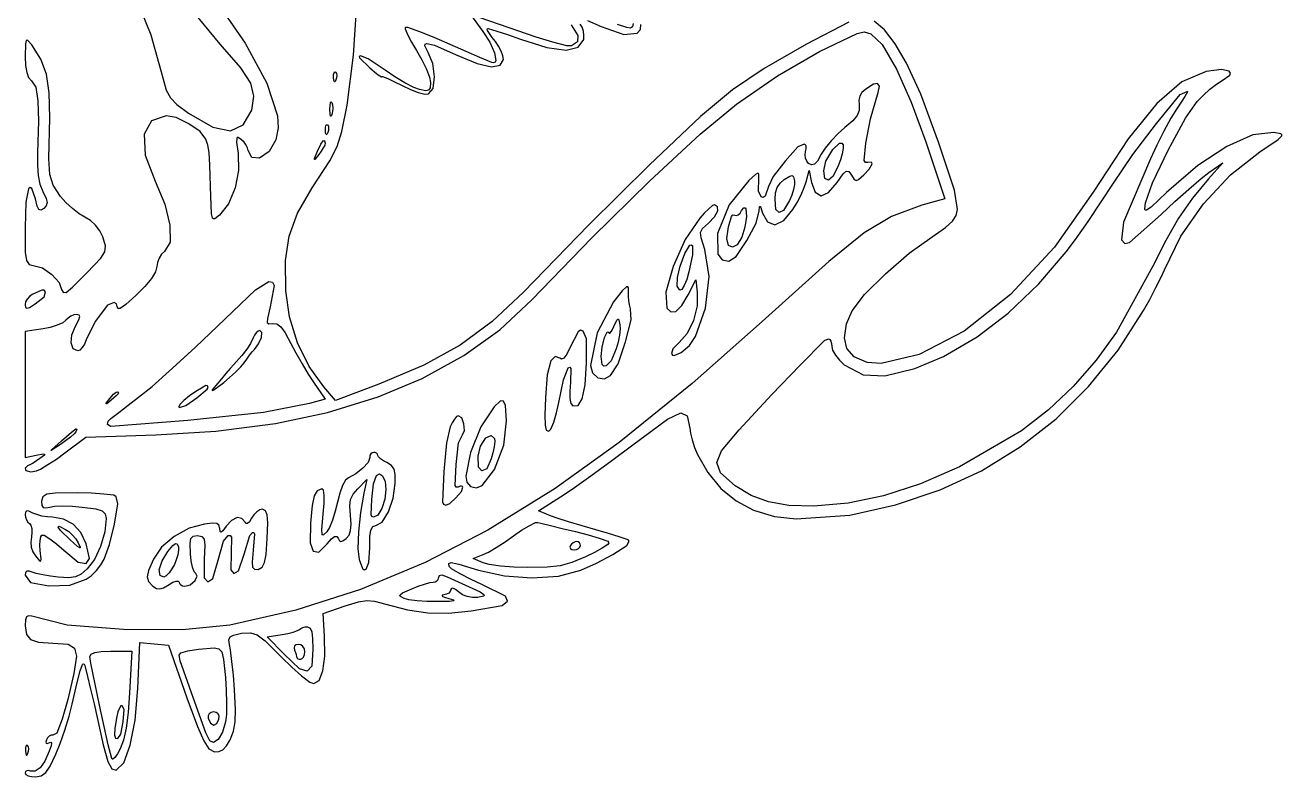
# Model space of a CAD drawing. Extents: x 0 to 79.8, y 5.2 to 101.9.
# Drawn here: x 0 to 62, y 5.2 to 42.3 of the extents above; entities that cross this region are included whole.
import ezdxf

# ---------------------------------------------------------------- set-up
doc = ezdxf.new("R2010")
doc.units = 0

msp = doc.modelspace()

# ---------------------------------------------------------------- linework, layer by layer
at = {"color": 7}
for points in [[(40.647688, 42.417198), (38.55871, 41.325445), (36.454951, 40.12127), (34.899956, 39.071641), (33.326505, 37.760107), (30.792637, 35.365239), (27.801752, 32.406829), (24.584708, 29.096027), (23.047766, 27.651784), (21.467096, 26.491471), (19.665825, 25.500253), (17.455112, 24.565078), (15.309292, 23.756458), (14.732269, 24.428401), (14.017371, 25.431381), (13.444691, 26.606818), (13.047455, 27.875869), (12.855391, 29.158067), (12.838831, 30.653267), (13.021216, 31.864848), (13.444203, 32.995719), (14.166791, 34.240046), (15.028337, 35.567082), (15.402021, 36.283434), (15.631737, 37.012583), (15.883806, 38.313859), (16.201664, 40.775837), (16.422046, 44.062459)], [(9.259697, 43.695162), (10.863189, 41.378328), (11.917319, 39.403962), (12.444003, 37.788329), (12.49054, 37.194702), (12.373678, 36.610834), (12.047311, 36.040891), (11.565757, 35.700718), (11.180456, 35.746126), (10.999986, 36.087643), (10.977362, 36.207619), (10.906518, 36.351458), (10.803542, 36.494894), (10.681796, 36.615425), (10.515026, 36.719081), (10.468222, 36.718375), (10.438553, 36.68217), (10.427059, 36.498053), (10.505763, 35.931524), (10.528567, 35.104636), (10.358861, 34.235499), (10.033622, 33.454543), (9.5928, 32.893828), (9.356344, 32.719229), (9.293967, 32.711806), (9.246646, 32.753117), (9.19357, 32.970619), (9.162677, 33.819334), (9.114277, 35.352486), (9.076862, 35.97884), (9.020825, 36.349378), (8.920877, 36.646281), (8.634887, 37.015531), (8.078643, 37.403768), (7.45852, 37.705453), (6.957382, 37.800327), (6.24184, 37.540595), (5.864951, 36.88404), (5.918158, 35.852512), (6.411421, 34.57769), (6.893688, 33.440943), (7.142812, 32.397838), (7.148684, 31.570691), (6.878676, 31.108431), (6.733745, 30.967796), (6.61123, 30.775514), (6.527869, 30.563872), (6.499992, 30.365409), (6.438238, 30.106079), (6.235216, 29.772906), (5.912237, 29.382097), (5.465306, 28.937292), (4.971171, 28.49122), (4.691543, 28.288464), (4.577739, 28.289514), (4.538633, 28.387293), (4.51421, 28.519622), (4.396884, 28.585515), (4.063997, 28.454833), (3.460362, 27.659997), (3.016124, 26.75034), (2.921672, 26.539782), (2.808428, 26.361903), (2.693857, 26.237009), (2.59867, 26.200341), (2.37409, 26.311436), (2.262991, 26.594626), (2.299659, 26.998905), (2.481352, 27.422633), (2.656732, 27.735998), (2.702802, 27.890139), (2.660228, 27.969259), (2.535793, 28.000339), (2.40845, 27.979356), (2.26248, 27.915094), (2.121472, 27.821184), (2.008133, 27.710141), (1.857377, 27.589441), (1.578467, 27.466264), (1.239582, 27.359513), (0.883645, 27.287433), (0, 27.154922), (0, 24.05432), (0, 20.953717), (0.546196, 21.058129), (0.893553, 21.121844), (0.950257, 21.104144), (0.958672, 21.082154), (0.947652, 21.061347), (0.717834, 20.888657), (0.558172, 20.777948), (0.388196, 20.671776), (0.231935, 20.583874), (0.121638, 20.534942), (0.004713, 20.425343), (0.042576, 20.310473), (0.275499, 20.24547), (0.553502, 20.285591), (0.762856, 20.377834), (1.126595, 20.597016), (1.543795, 20.872044), (1.965721, 21.174774), (2.994294, 21.942192), (6.447141, 22.057039), (9.408442, 22.249867), (12.351519, 22.630371), (14.915723, 23.167319), (17.419646, 23.937918), (19.582922, 24.844658), (21.639751, 25.972218), (23.413623, 27.235848), (25.008033, 28.719505), (27.958728, 31.775517), (30.802426, 34.571992), (33.302119, 36.89038), (35.099956, 38.366354), (37.117846, 39.756495), (39.19882, 40.956833), (41.054079, 41.85957), (41.39542, 41.926635), (41.731104, 41.835381), (42.288486, 41.316458), (42.983843, 40.097395), (43.71882, 38.472284), (44.436347, 36.511835), (45.373478, 33.706584), (44.236712, 33.390381), (42.739742, 32.829321), (41.392831, 32.025182), (39.649464, 30.61718), (36.369086, 27.647044), (32.904417, 24.595039), (29.313091, 21.693136), (26.146822, 19.417321), (22.828567, 17.36945), (19.744484, 15.774168), (16.541607, 14.433244), (13.360535, 13.411889), (10.099987, 12.683042), (7.76985, 12.442896), (4.854125, 12.462803), (2.074562, 12.687372), (0.325092, 13.118403), (0.166026, 13.147306), (0.066695, 13.094465), (0.013358, 12.945629), (0, 12.643154), (0.06914, 12.222837), (0.271112, 11.968572), (0.659833, 11.835698), (1.366356, 11.797297), (2.117127, 11.743327), (2.436871, 11.544939), (2.534824, 11.152264), (2.397516, 10.288408), (2.105673, 9.007049), (1.822125, 8.039525), (1.559032, 7.351263), (1.367948, 7.252715), (1.277068, 7.249798), (1.184368, 7.204753), (1.103988, 7.125128), (1.049052, 7.022526), (1.020169, 6.914707), (1.036471, 6.857648), (1.086571, 6.844022), (1.173448, 6.883956), (1.259797, 6.907553), (1.300727, 6.867212), (1.281956, 6.734716), (1.187826, 6.46835), (0.965137, 5.967829), (0.736096, 5.642193), (0.503048, 5.485109), (0.267957, 5.484988), (0.165423, 5.510032), (0.078712, 5.500702), (0.021703, 5.45933), (0, 5.39409), (0.036933, 5.31984), (0.150108, 5.257274), (0.315296, 5.21451), (0.511005, 5.200368), (0.797445, 5.254749), (1.019565, 5.409221), (1.232586, 5.72052), (1.519836, 6.326041), (1.732266, 6.85236), (1.959696, 7.510068), (2.167018, 8.187115), (2.318156, 8.776038), (2.568833, 9.85625), (2.720537, 10.424113), (2.831065, 10.743017), (2.865292, 10.77174), (2.908098, 10.758926), (2.945012, 10.694075), (3.081695, 10.15216), (3.232826, 9.524797), (3.39855, 8.793856), (3.855187, 6.773095), (4.084696, 5.95798), (4.273246, 5.589024), (4.489909, 5.524172), (4.877484, 5.887122), (5.189875, 6.75729), (5.423374, 7.988929), (5.552217, 9.560745), (5.656703, 11.821125), (6.361952, 11.760742), (7.067202, 11.700359), (7.985421, 9.100363), (8.498592, 7.689778), (8.813901, 6.973221), (9.071487, 6.586326), (9.340268, 6.437969), (9.56442, 6.446587), (9.755131, 6.53539), (9.931393, 6.7216), (10.115784, 7.030913), (10.281945, 7.451829), (10.365222, 7.90804), (10.380544, 8.520829), (10.329049, 9.493307), (10.272276, 10.216315), (10.205544, 10.894268), (10.137972, 11.463341), (10.085018, 11.724971), (10.054186, 11.953656), (10.115548, 12.096298), (10.288416, 12.19396), (10.66752, 12.281072), (11.112202, 12.308405), (11.451822, 12.203507), (11.846323, 11.901271), (12.642808, 11.106463), (13.154671, 10.606164), (13.638457, 10.184029), (14.054517, 9.861972), (14.242694, 9.800362), (14.512105, 9.955459), (14.694802, 10.421716), (14.785421, 11.155927), (14.767871, 12.140013), (14.699981, 13.26147), (15.792019, 13.633023), (16.446078, 13.8352), (16.854863, 13.899411), (17.241047, 13.863836), (17.792017, 13.713006), (18.864138, 13.428026), (19.871274, 13.283029), (20.891983, 13.271327), (22.005085, 13.38756), (23.528699, 13.644984), (23.797538, 13.85631), (23.707351, 14.11204), (22.57258, 14.660938), (21.980219, 14.94257), (21.458419, 15.215803), (21.034532, 15.458899), (20.914391, 15.577027), (20.908196, 15.714577), (21.018988, 15.773996), (21.397259, 15.694776), (22.367791, 15.397774), (23.648804, 15.105669), (25.007217, 15.006125), (26.309355, 15.100379), (27.41933, 15.389313), (28.19471, 15.728471), (28.990575, 16.16478), (29.682353, 16.604849), (29.798596, 16.82006), (29.757402, 16.879412), (29.314874, 17.034605), (28.78243, 17.204036), (28.149965, 17.382326), (27.475502, 17.569782), (26.813362, 17.767038), (26.24398, 17.948176), (25.916848, 18.070517), (25.33373, 18.316148), (26.416848, 19.002865), (26.992043, 19.38671), (27.909267, 20.038443), (28.948878, 20.795964), (29.976449, 21.563911), (31.689394, 22.830925), (32.346092, 23.15372), (32.669507, 23.003853), (32.801288, 22.400346), (32.828922, 22.1535), (32.913679, 21.812222), (33.033272, 21.443314), (33.173426, 21.100347), (33.678312, 20.208208), (34.330464, 19.41731), (35.076158, 18.801584), (35.932709, 18.352697), (36.966957, 18.043404), (38.039476, 17.920779), (40.691544, 18.106588), (42.948492, 18.607546), (45.139685, 19.344734), (47.179595, 20.293076), (49.09704, 21.469507), (50.867473, 22.859029), (52.466632, 24.442663), (53.921825, 26.242804), (55.178759, 28.186565), (55.487686, 28.740893), (55.79228, 29.320041), (56.052467, 29.843846), (56.208313, 30.200336), (57.025104, 31.861056), (58.142265, 33.460712), (59.470379, 34.885487), (60.916914, 36.024069), (61.815796, 36.623953), (61.996613, 36.798226), (62.005424, 36.859484), (61.959671, 36.90116), (61.602936, 36.96442), (60.565708, 36.848227), (59.297685, 36.287611), (57.866008, 35.336744), (56.320313, 34.010886), (55.552892, 33.295958), (55.326085, 33.140551), (55.268746, 33.143803), (55.241847, 33.194546), (55.281186, 33.500332), (55.617111, 34.48425), (56.396463, 36.099124), (57.243668, 37.677425), (57.832024, 38.506326), (58.116059, 38.802576), (58.451124, 39.10195), (58.784558, 39.361684), (59.058739, 39.530738), (59.43092, 39.799482), (59.466406, 39.901847), (59.405819, 39.991663), (59.02158, 40.075896), (58.271185, 39.975174), (57.077879, 39.476745), (55.833955, 38.402389), (54.427428, 36.662633), (52.699934, 34.026622), (50.783942, 31.320838), (48.611105, 28.988455), (46.332908, 27.171695), (44.103176, 26.018727), (42.231733, 25.585496), (41.54318, 25.635352), (40.910247, 25.911007), (40.542844, 26.316654), (40.420062, 26.850001), (40.529879, 27.537892), (40.812502, 28.174585), (41.421261, 28.977241), (42.443059, 29.997424), (43.618683, 31.013288), (44.749592, 31.832682), (45.403672, 32.280807), (45.756894, 32.592928), (45.93711, 32.871942), (45.999942, 33.182152), (45.853416, 34.120481), (45.061067, 36.492498), (44.19125, 38.853405), (43.490115, 40.392639), (42.930993, 41.349994), (42.39314, 42.037912), (41.884942, 42.462287)], [(5.458886, 43.627584), (6.193817, 41.792863), (6.791922, 39.663042), (6.964967, 39.064924), (7.166072, 38.681698), (7.483475, 38.351941), (8.066887, 37.92305), (9.254264, 37.238346), (10.127248, 37.060553), (10.755994, 37.3471), (11.189972, 38.069982), (11.287878, 38.758623), (11.129499, 39.40051), (10.642207, 40.162789), (9.626771, 41.326863), (8.537073, 42.635977)], [(26.944014, 42.271339), (27.276587, 41.757921), (27.246435, 41.435756), (26.949463, 41.238752), (26.733947, 41.24527), (26.041302, 41.431766), (25.218669, 41.678324), (24.303497, 41.98228), (21.974887, 42.787377), (22.587429, 41.954449), (22.929214, 41.420741), (23.154842, 40.905865), (23.22543, 40.52768), (23.192023, 40.438005), (23.104059, 40.400323), (23.03262, 40.41473), (22.436993, 40.666051), (21.756868, 40.958181), (20.967881, 41.304928), (20.17485, 41.647683), (19.481985, 41.927766), (18.887619, 42.15407), (18.774564, 42.154928), (18.744598, 42.127355), (18.743591, 42.086646), (18.868934, 41.79596), (19.057403, 41.431803), (19.310744, 41.00959), (19.574573, 40.556722), (19.797513, 40.097983), (19.956897, 39.692322), (19.999975, 39.43791), (19.980817, 39.175142), (19.908174, 39.06225), (19.766077, 39.031491), (19.46316, 39.091694), (19.182435, 39.194969), (18.741598, 39.427054), (18.246289, 39.721227), (17.760603, 40.044148), (16.924521, 40.607032), (16.550198, 40.748502), (16.486502, 40.716013), (16.496677, 40.645238), (17.005946, 40.15767), (17.233889, 39.963625), (17.425481, 39.814174), (17.576376, 39.707752), (17.591946, 39.706931), (17.599978, 39.720295), (17.609056, 39.73728), (17.628222, 39.739169), (17.893869, 39.625863), (18.216703, 39.475694), (18.600458, 39.281037), (19.005469, 39.089158), (19.395031, 38.945333), (19.725213, 38.858906), (19.900457, 38.872836), (20.12963, 39.133433), (20.195456, 39.711628), (20.11101, 40.371214), (19.876973, 40.907359), (19.718853, 41.248229), (19.735417, 41.331903), (19.813739, 41.365689), (20.2007, 41.270708), (21.267919, 40.800323), (22.301759, 40.378113), (23.01565, 40.215937), (23.430682, 40.295569), (23.59997, 40.573351), (23.57236, 40.751917), (23.48247, 40.986179), (23.353062, 41.2328), (23.199971, 41.454896), (23.046748, 41.657297), (22.917471, 41.844728), (22.817609, 42.004236), (22.799971, 42.067896), (22.811717, 42.091469), (22.837609, 42.096286), (23.279778, 41.96658), (23.806922, 41.797398), (24.433355, 41.576268), (25.74728, 41.162597), (26.696662, 41.03613), (27.2929, 41.178703), (27.565318, 41.56133), (27.572655, 41.759058), (27.54102, 41.971808), (27.478012, 42.1672), (27.390829, 42.311329)], [(27.746748, 42.49727), (28.428123, 42.204713), (29.532001, 41.807027), (30.194893, 41.874532), (30.359358, 42.050576), (30.371339, 42.291193)], [(29.999962, 42.340315), (29.965412, 42.180611), (29.872219, 42.116306), (29.680256, 42.139597), (29.225744, 42.291225)], [(0.006361, 40.722371), (0.022008, 40.27487), (0.078422, 39.929758), (0.174025, 39.677181), (0.311167, 39.51689), (0.520958, 39.201465), (0.628345, 38.535504), (0.662867, 37.52505), (0.612972, 35.988646), (0.603017, 35.357758), (0.641385, 34.842445), (0.72902, 34.416135), (0.869781, 34.058766), (1.031247, 33.717905), (1.07958, 33.513591), (1.042262, 33.360729), (0.917966, 33.215244), (0.777377, 33.143437), (0.674045, 33.176764), (0.593369, 33.335211), (0.513129, 33.700684), (0.337795, 34.207801), (0.248697, 34.257908), (0.166955, 34.196528), (0.033275, 33.539933), (0, 32.28853), (0.008921, 31.067941), (0.062317, 30.653307), (0.201196, 30.469959), (0.465137, 30.400336), (0.856005, 30.297993), (1.312684, 29.975803), (1.685489, 29.577285), (1.799998, 29.237447), (1.875386, 29.090497), (2.02312, 29.087553), (2.342134, 29.346103), (3.060182, 30.068357), (3.729711, 30.773344), (3.93642, 31.087157), (3.968538, 31.375198), (3.839869, 31.818355), (3.688634, 32.120828), (3.479224, 32.397695), (3.227474, 32.630051), (2.95053, 32.800333), (2.669515, 32.966468), (2.33948, 33.224277), (2.01558, 33.523875), (1.74985, 33.82227), (1.387425, 34.380023), (1.221525, 34.89925), (1.172249, 35.683875), (1.210806, 37.700327), (1.19253, 38.928514), (1.05624, 39.843047), (0.778449, 40.593585), (0.327708, 41.300322), (0.138692, 41.512353), (0.095184, 41.526793), (0.057403, 41.50083), (0.01568, 41.34732), (0.006361, 40.722371), (0.006361, 40.722371)], [(15.336604, 39.562824), (15.292294, 39.479489), (15.27488, 39.469188), (15.255844, 39.47604), (15.22758, 39.534393), (15.21577, 39.683658), (15.21797, 39.822894), (15.240114, 39.918892), (15.277043, 39.9554), (15.320814, 39.946157), (15.359462, 39.88077), (15.375296, 39.783709), (15.36781, 39.672198), (15.336604, 39.562824), (15.336604, 39.562824)], [(41.47082, 39.107455), (41.288744, 38.946806), (41.175511, 38.768902), (41.129027, 38.566148), (41.144968, 38.331868), (41.147714, 38.061713), (41.054448, 37.816989), (40.837725, 37.55368), (40.442342, 37.210346), (40.111308, 36.916308), (39.77393, 36.560486), (39.479036, 36.199867), (39.283147, 35.895099), (39.08834, 35.56423), (38.939934, 35.406797), (38.802109, 35.372497), (38.654889, 35.437728), (38.562747, 35.5492), (38.503122, 35.701655), (38.483517, 35.870076), (38.508913, 36.028565), (38.540301, 36.170999), (38.536373, 36.291123), (38.499457, 36.370371), (38.436702, 36.400328), (38.124616, 36.265972), (37.492172, 35.555413), (36.91219, 34.802865), (36.683348, 34.305373), (36.507701, 33.83693), (36.421686, 33.770988), (36.316314, 33.796357), (36.175243, 34.078515), (36.196362, 34.70033), (36.20455, 34.918662), (36.187214, 34.95317), (36.149664, 34.962192), (36.036823, 34.905915), (35.700361, 34.600331), (34.741694, 33.407569), (34.164533, 31.989251), (34.18138, 30.968343), (34.387353, 30.695057), (34.723922, 30.633154), (35.077941, 30.857061), (35.606007, 31.64898), (36.062877, 32.503441), (36.215219, 33.100332), (36.232403, 33.310768), (36.243127, 33.326226), (36.261921, 33.325368), (36.298907, 33.277101), (36.378089, 33.000332), (36.626129, 32.560671), (36.996891, 32.425305), (37.44099, 32.633028), (37.881544, 33.171171), (38.084855, 33.517428), (38.28023, 33.899737), (38.441337, 34.261108), (38.533212, 34.533713), (38.682435, 35.10033), (38.792734, 34.502773), (38.973417, 34.022783), (39.268099, 33.855871), (39.643729, 34.007428), (40.065064, 34.50603), (40.365149, 34.930816), (40.513166, 35.058033), (40.632496, 35.04127), (40.763853, 34.871932), (40.899062, 34.660081), (40.996762, 34.611492), (41.116461, 34.655683), (41.38355, 34.88549), (41.650437, 35.168089), (41.788158, 35.422931), (41.781958, 35.48052), (41.734953, 35.514363), (41.57778, 35.48663), (41.459181, 35.484892), (41.401525, 35.588548), (41.477497, 36.449541), (41.710215, 37.637354), (42.082547, 38.950325), (42.145042, 39.259961), (42.060565, 39.379364), (41.858066, 39.352341), (41.47082, 39.107455), (41.47082, 39.107455)], [(15.138579, 37.854133), (15.103313, 37.776998), (15.086252, 37.769185), (15.071288, 37.780507), (15.047092, 37.886685), (15.038971, 38.100326), (15.042522, 38.316348), (15.062997, 38.451756), (15.095407, 38.477528), (15.131168, 38.454132), (15.162862, 38.334543), (15.174434, 38.176328), (15.16656, 38.007653), (15.138579, 37.854133), (15.138579, 37.854133)], [(56.814747, 38.121865), (56.534957, 37.67634), (56.18517, 37.039813), (55.828725, 36.337924), (55.520233, 35.671868), (54.189992, 32.553974), (54.100404, 31.682213), (54.256733, 31.498996), (54.494006, 31.540326), (56.043585, 32.919972), (56.729059, 33.563312), (57.419001, 34.184102), (58.026955, 34.708395), (58.399926, 34.994917), (59.099926, 35.482914), (58.388559, 34.683808), (57.599301, 33.726193), (56.913506, 32.742983), (56.279389, 31.653598), (55.645009, 30.373567), (53.844453, 27.127358), (52.839323, 25.739762), (51.708781, 24.45229), (50.48329, 23.298), (49.153067, 22.266147), (46.099942, 20.479323), (44.175678, 19.649907), (42.349189, 19.055252), (40.603016, 18.689738), (38.920179, 18.548684), (37.686097, 18.587319), (36.681627, 18.755157), (35.823326, 19.068414), (35.036277, 19.545715), (34.312219, 20.190497), (34.132048, 20.694923), (34.356769, 21.278332), (35.233909, 22.314778), (36.846288, 24.055221), (38.231845, 25.498919), (39.43537, 26.717469), (39.634633, 26.800341), (39.697866, 26.771972), (39.751388, 26.688063), (39.787832, 26.56446), (39.79995, 26.41812), (39.841776, 26.235762), (39.980707, 25.996079), (40.179813, 25.744458), (40.415294, 25.518121), (41.353409, 25.025574), (42.411566, 24.971117), (43.898663, 25.336548), (45.312871, 25.923926), (46.973395, 26.899029), (48.502992, 28.068857), (50.008817, 29.50632), (51.368952, 31.08234), (51.828836, 31.698928), (52.444275, 32.580703), (53.097509, 33.551769), (53.692038, 34.472776), (54.654906, 35.891657), (55.824262, 37.419286), (56.991154, 38.841603), (57.331078, 39.000325), (57.347078, 38.991181), (57.347319, 38.972754), (57.215733, 38.742277), (57.040317, 38.458862), (56.814747, 38.121865), (56.814747, 38.121865)], [(14.936604, 36.962828), (14.892294, 36.879492), (14.874881, 36.869191), (14.855844, 36.876044), (14.82758, 36.934396), (14.815771, 37.083661), (14.81797, 37.222897), (14.840114, 37.318895), (14.877043, 37.355403), (14.920815, 37.346161), (14.959462, 37.280773), (14.975296, 37.183713), (14.967811, 37.072201), (14.936604, 36.962828), (14.936604, 36.962828)], [(14.799981, 36.438554), (14.781586, 36.352239), (14.710902, 36.21026), (14.612821, 36.049053), (14.496731, 35.888555), (14.300256, 35.639747), (14.286894, 35.634418), (14.275493, 35.64319), (14.275519, 35.689137), (14.428835, 36.050329), (14.590154, 36.403118), (14.702713, 36.564796), (14.73711, 36.577192), (14.767731, 36.557215), (14.799981, 36.438554), (14.799981, 36.438554)], [(40.12104, 35.319957), (39.869468, 34.818957), (39.632091, 34.625941), (39.461993, 34.708566), (39.39995, 35.073358), (39.50863, 35.561818), (39.845025, 36.124672), (40.178903, 36.439507), (40.289506, 36.449544), (40.35939, 36.363231), (40.364032, 36.191659), (40.315085, 35.923265), (40.231543, 35.619211), (40.12104, 35.319957), (40.12104, 35.319957)], [(37.706953, 33.613869), (37.417205, 33.131187), (37.197445, 33.027833), (37.041057, 33.172842), (36.999953, 33.675937), (37.026043, 34.002509), (37.105568, 34.263735), (37.244997, 34.475444), (37.449953, 34.653021), (37.721899, 34.825029), (37.838878, 34.849783), (37.911656, 34.790582), (37.962088, 34.590953), (37.964407, 34.409221), (37.912774, 34.153971), (37.823806, 33.87546), (37.706953, 33.613869), (37.706953, 33.613869)], [(33.285769, 32.750333), (32.57226, 31.699044), (31.977864, 30.368352), (31.608182, 29.091772), (31.667639, 28.312448), (31.850271, 28.129071), (32.097113, 28.151975), (32.398429, 28.438002), (32.70945, 28.95913), (33.084639, 29.700337), (33.160059, 29.103953), (33.155678, 28.421935), (32.978075, 27.701075), (32.666874, 27.057497), (32.264613, 26.608269), (31.949219, 26.305548), (31.886993, 26.068443), (31.938667, 25.99381), (32.028523, 25.980923), (32.359552, 26.125591), (32.773761, 26.471473), (33.075677, 26.918741), (33.569027, 28.312362), (33.753721, 29.873327), (33.534234, 31.202934), (33.346357, 31.782141), (33.326299, 32.036285), (33.420488, 32.234296), (33.710697, 32.507846), (34.010948, 32.809544), (34.177067, 33.106167), (34.164907, 33.308146), (34.017736, 33.400332), (33.917714, 33.366396), (33.727554, 33.209395), (33.509619, 32.999281), (33.285769, 32.750333), (33.285769, 32.750333)], [(35.514907, 32.309697), (35.366776, 31.805225), (35.135797, 31.4366), (34.896413, 31.309997), (34.697938, 31.4036), (34.614931, 31.736822), (34.694985, 32.320177), (34.844445, 32.83595), (34.914412, 32.904096), (35.011474, 32.893214), (35.094975, 32.876133), (35.186326, 32.913277), (35.272169, 33.001381), (35.338072, 33.127544), (35.459316, 33.261909), (35.520617, 33.262661), (35.55867, 33.214595), (35.584428, 32.837028), (35.514907, 32.309697), (35.514907, 32.309697)], [(32.750906, 30.100336), (32.640698, 29.724044), (32.516495, 29.423462), (32.39608, 29.222397), (32.305303, 29.200337), (32.175084, 29.39497), (32.186086, 29.818984), (32.311583, 30.374361), (32.549701, 31.000335), (32.789515, 31.410237), (32.866725, 31.43925), (32.925318, 31.381199), (32.933738, 30.94281), (32.750906, 30.100336), (32.750906, 30.100336)], [(0.35, 28.984318), (0.216128, 28.884471), (0.102812, 28.753785), (0.025553, 28.613528), (0, 28.48579), (0.023422, 28.347965), (0.090429, 28.303663), (0.219, 28.343499), (0.499999, 28.51873), (0.941621, 28.862564), (1.007379, 29.111714), (0.934458, 29.196341), (0.822952, 29.20309), (0.35, 28.984318), (0.35, 28.984318)], [(12.094063, 28.377891), (11.951132, 27.807901), (11.941686, 27.606089), (12.021062, 27.530124), (12.211321, 27.545354), (12.414556, 27.529888), (12.611389, 27.390556), (12.829607, 27.094681), (13.113476, 26.57016), (13.362306, 26.099251), (13.664487, 25.567466), (13.970849, 25.057787), (14.230518, 24.65903), (14.807244, 23.817718), (14.027271, 23.607693), (11.756635, 23.164236), (8.026018, 22.771782), (4.220313, 22.472367), (4.065463, 22.565393), (4.099995, 22.742706), (4.236443, 22.862302), (4.621117, 23.166028), (5.083296, 23.524527), (5.593177, 23.912901), (6.260382, 24.45346), (7.272238, 25.348111), (8.400284, 26.383718), (9.493172, 27.426374), (11.372708, 29.220736), (12.024536, 29.621942), (12.206201, 29.593959), (12.279612, 29.425449), (12.094063, 28.377891), (12.094063, 28.377891)], [(29.032925, 28.6141), (28.222388, 27.095229), (27.900243, 25.482416), (27.987057, 25.127187), (28.249558, 24.872594), (28.586182, 24.818824), (28.884683, 24.983458), (29.25133, 25.571625), (29.62271, 26.641138), (29.898378, 27.727267), (29.865506, 28.280601), (29.814757, 28.4669), (29.780029, 28.679852), (29.764769, 28.886202), (29.774205, 29.050338), (29.768175, 29.310092), (29.729093, 29.359544), (29.666153, 29.356145), (29.448794, 29.165901), (29.032925, 28.6141), (29.032925, 28.6141)], [(29.158424, 26.30723), (28.91531, 25.717552), (28.65957, 25.460682), (28.550914, 25.456382), (28.476058, 25.535255), (28.414021, 25.933675), (28.463834, 26.381255), (28.592829, 26.870803), (28.717918, 27.120039), (28.764978, 27.137735), (28.798584, 27.10034), (28.80967, 27.081525), (28.830886, 27.07635), (28.88268, 27.105965), (28.960003, 27.221236), (29.047328, 27.40034), (29.190372, 27.713311), (29.24683, 27.762407), (29.275434, 27.759241), (29.292611, 27.736151), (29.343111, 27.491923), (29.354273, 27.2826), (29.319291, 26.975448), (29.25193, 26.634401), (29.158424, 26.30723), (29.158424, 26.30723)], [(11.253794, 26.85034), (11.121555, 26.565011), (10.946324, 26.288353), (10.691574, 25.967306), (10.299987, 25.53103), (10.117976, 25.330709), (9.899988, 25.083285), (9.682154, 24.830517), (9.499988, 24.612917), (9.229432, 24.280606), (9.228077, 24.264604), (9.242415, 24.257373), (9.30825, 24.283922), (9.799988, 24.651198), (10.089985, 24.884122), (10.382487, 25.150089), (10.636684, 25.408717), (10.799986, 25.612655), (10.930324, 25.79638), (11.073898, 25.987312), (11.20954, 26.158453), (11.311176, 26.274847), (11.519355, 26.554394), (11.655429, 26.868496), (11.682818, 27.110971), (11.587431, 27.20034), (11.501127, 27.175117), (11.406926, 27.097528), (11.319731, 26.984236), (11.253794, 26.85034), (11.253794, 26.85034)], [(26.896666, 26.393024), (26.722644, 26.03878), (26.582758, 25.844368), (26.46986, 25.791827), (26.374621, 25.841353), (26.14307, 25.9242), (25.929429, 25.714448), (25.763819, 25.01577), (25.669503, 23.899964), (25.63509, 23.028918), (25.651872, 22.546498), (25.71407, 22.297111), (25.830572, 22.243881), (25.941405, 22.344564), (26.079809, 22.693415), (26.214528, 23.141476), (26.326768, 23.656786), (26.566391, 24.782403), (26.800295, 25.368666), (26.876656, 25.401422), (26.929509, 25.337308), (26.907158, 24.665187), (26.869728, 24.203402), (26.877997, 23.855136), (26.926611, 23.610184), (27.021382, 23.487109), (27.278519, 23.513773), (27.483568, 23.842204), (27.624378, 24.535121), (27.69429, 25.619602), (27.70189, 26.801656), (27.538795, 27.176193), (27.407343, 27.219864), (27.291308, 27.144216), (26.896666, 26.393024), (26.896666, 26.393024)], [(8.112961, 23.985078), (7.831012, 23.760667), (7.643005, 23.574223), (7.577212, 23.457261), (7.582934, 23.422795), (7.614363, 23.407537), (7.934393, 23.506369), (8.47882, 23.892617), (8.986118, 24.314726), (9.023264, 24.394473), (8.990772, 24.476227), (8.920209, 24.488173), (8.694311, 24.370556), (8.420326, 24.202464), (8.112961, 23.985078), (8.112961, 23.985078)], [(4.599994, 24.124833), (4.583764, 24.082372), (4.497182, 23.990872), (4.384075, 23.88548), (4.249995, 23.774833), (4.024094, 23.598816), (3.999995, 23.600344), (3.998467, 23.624443), (4.174484, 23.850344), (4.352659, 24.061696), (4.485217, 24.174247), (4.561315, 24.181734), (4.599994, 24.124833), (4.599994, 24.124833)], [(23.149153, 23.450345), (22.48075, 22.46596), (21.977984, 21.19194), (21.736857, 20.018939), (21.785428, 19.729501), (21.981924, 19.511504), (22.271965, 19.444445), (22.543111, 19.567328), (23.157603, 20.360919), (23.623091, 21.547905), (23.74641, 22.750272), (23.699357, 23.50226), (23.606084, 23.726905), (23.451745, 23.740584), (23.149153, 23.450345), (23.149153, 23.450345)], [(20.975051, 22.450346), (20.783696, 21.674512), (20.662548, 20.249588), (20.59306, 18.761667), (20.636739, 18.647944), (20.74888, 18.600351), (20.946826, 18.671517), (21.255013, 18.956034), (21.530084, 19.273325), (21.599973, 19.477901), (21.580155, 19.520852), (21.531888, 19.538974), (21.457121, 19.525252), (21.368195, 19.48071), (21.261998, 19.478859), (21.209598, 19.571246), (21.261718, 20.597868), (21.382471, 21.668008), (21.578083, 22.058456), (21.675771, 22.274516), (21.650366, 22.608476), (21.53798, 22.903162), (21.371697, 23.000345), (21.287797, 22.965468), (21.180262, 22.838783), (21.070676, 22.660953), (20.975051, 22.450346), (20.975051, 22.450346)], [(2.505752, 22.209658), (2.423041, 22.110915), (2.233359, 21.949159), (1.999131, 21.768604), (1.74395, 21.590627), (1.282898, 21.284707), (1.273187, 21.284975), (1.270144, 21.294201), (1.294724, 21.332403), (1.799998, 21.775934), (2.287029, 22.196476), (2.502229, 22.352695), (2.531587, 22.352635), (2.544689, 22.326363), (2.505752, 22.209658), (2.505752, 22.209658)], [(22.996019, 20.888373), (22.775238, 20.390921), (22.539708, 20.280605), (22.364827, 20.466011), (22.355025, 21.003756), (22.475239, 21.49944), (22.73808, 21.911457), (22.992342, 22.023236), (23.164947, 21.885306), (23.175251, 21.72887), (23.142127, 21.473576), (23.080775, 21.180851), (22.996019, 20.888373), (22.996019, 20.888373)], [(16.999979, 20.944796), (16.92299, 20.707175), (16.665832, 20.412598), (16.321729, 20.137818), (15.957947, 19.950268), (15.809483, 19.831914), (15.660443, 19.564654), (15.522499, 19.194751), (15.408084, 18.739384), (15.299679, 18.295857), (15.160614, 17.861555), (15.012908, 17.492205), (14.882352, 17.276654), (14.726954, 17.12992), (14.680545, 17.124427), (14.650719, 17.160404), (14.638368, 17.393475), (14.710709, 18.150351), (14.7543, 18.693641), (14.753198, 19.080555), (14.715898, 19.333344), (14.631422, 19.40035), (14.412145, 19.307407), (14.261223, 19.055724), (14.159764, 18.575954), (14.08567, 17.704381), (14.063659, 16.733879), (14.21446, 16.321348), (14.487767, 16.286281), (14.908805, 16.690927), (15.118721, 16.934704), (15.267982, 17.049129), (15.371117, 17.052514), (15.443178, 16.973188), (15.504317, 16.845298), (15.577043, 16.80312), (15.676668, 16.830772), (15.842466, 16.954102), (15.979285, 17.122601), (16.057599, 17.348784), (16.081509, 17.656531), (16.051614, 18.080725), (16.020028, 18.555517), (16.058665, 18.873856), (16.179037, 19.133881), (16.407854, 19.408224), (16.862479, 19.862849), (16.718819, 19.1816), (16.553384, 18.239655), (16.45048, 17.280027), (16.415819, 16.436178), (16.477645, 15.918138), (16.648307, 15.466141), (16.729813, 15.409041), (16.823089, 15.443726), (16.965646, 15.769439), (16.999979, 16.500353), (17.013367, 17.044857), (17.063382, 17.363826), (17.155034, 17.536505), (17.294842, 17.600352), (17.607671, 17.753962), (17.91985, 18.265079), (18.161093, 18.947688), (18.263774, 19.665365), (18.264532, 20.112694), (18.207906, 20.377135), (18.07877, 20.554282), (17.849978, 20.696042), (17.677671, 20.78347), (17.532165, 20.881515), (17.428393, 20.976155), (17.399978, 21.047773), (17.384569, 21.105958), (17.341228, 21.155529), (17.276395, 21.188867), (17.199978, 21.200347), (17.123705, 21.180666), (17.058729, 21.125279), (17.015048, 21.042427), (16.999979, 20.944796), (16.999979, 20.944796)], [(17.799978, 19.375398), (17.750819, 18.884553), (17.605328, 18.432543), (17.402118, 18.10504), (17.180687, 18.000351), (17.098008, 18.035248), (17.065337, 18.118832), (17.10505, 18.882926), (17.193701, 19.641125), (17.339281, 20.053611), (17.483787, 20.134392), (17.637542, 20.050138), (17.759799, 19.762409), (17.799978, 19.375398), (17.799978, 19.375398)], [(0.799999, 18.786873), (0.818953, 18.58382), (0.88419, 18.484159), (1.003861, 18.456547), (1.21421, 18.504861), (1.447745, 18.54735), (1.855071, 18.557282), (2.329857, 18.541727), (2.814208, 18.498702), (3.48668, 18.407012), (3.796239, 18.310822), (3.94492, 18.163718), (3.99888, 17.930714), (3.928154, 17.278671), (3.718219, 16.565246), (3.416792, 15.912654), (3.068621, 15.450797), (2.76324, 15.18952), (2.492616, 15.058578), (2.161272, 15.017555), (1.635077, 15.052127), (1.251415, 15.101026), (0.871866, 15.165381), (0.544287, 15.234896), (0.35, 15.297536), (0.191039, 15.347067), (0.084285, 15.336305), (0.02163, 15.26936), (0, 15.145079), (0.270636, 14.777633), (1.162172, 14.611474), (2.207211, 14.654248), (3.015906, 14.941568), (3.259583, 15.119289), (3.514437, 15.373438), (3.741737, 15.658845), (3.901899, 15.932614), (4.16917, 16.654108), (4.404347, 17.661947), (4.571494, 18.653871), (4.498711, 19.002427), (4.379194, 19.080892), (3.887038, 19.14221), (3.282283, 19.186001), (2.588193, 19.20035), (1.487988, 19.190675), (1.066237, 19.138789), (0.874608, 19.013112), (0.799999, 18.786873), (0.799999, 18.786873)], [(0, 18.119192), (0.015699, 17.996556), (0.062189, 17.872248), (0.13067, 17.7649), (0.211709, 17.693115), (0.284714, 17.605143), (0.326721, 17.443595), (0.335281, 17.241749), (0.305945, 17.027421), (0.277273, 16.775217), (0.302154, 16.528844), (0.379534, 16.299235), (0.505827, 16.096462), (0.710937, 15.84974), (0.739021, 15.836647), (0.767444, 15.848984), (0.792856, 15.926157), (0.744936, 16.359159), (0.726795, 16.618747), (0.737164, 16.85379), (0.770461, 17.038796), (0.828355, 17.117877), (0.933761, 17.118801), (1.210591, 16.941351), (1.54114, 16.691767), (1.902567, 16.376632), (2.613714, 15.787135), (3.004149, 15.714026), (3.171893, 15.969156), (3.006278, 16.68132), (2.740456, 17.242128), (2.3653, 17.658396), (1.892773, 17.912506), (1.342349, 18.000351), (1.096311, 18.015482), (0.827105, 18.061169), (0.575636, 18.127915), (0.386851, 18.207388), (0.18973, 18.30072), (0.080453, 18.309968), (0.0199, 18.253512), (0, 18.119192), (0, 18.119192)], [(11.173512, 17.950884), (11.067673, 17.777237), (10.975285, 17.68935), (10.903117, 17.687311), (10.849809, 17.750884), (10.696565, 17.942465), (10.460065, 17.982856), (10.176817, 17.845515), (9.911328, 17.555851), (9.746378, 17.330967), (9.663844, 17.270597), (9.633011, 17.273126), (9.614749, 17.298098), (9.599988, 17.443277), (9.560074, 17.60226), (9.453603, 17.68892), (9.245693, 17.710351), (8.849989, 17.665062), (8.084975, 17.454418), (7.348554, 17.055629), (6.734003, 16.528543), (6.331249, 15.937976), (6.084376, 15.375359), (6.020304, 15.065695), (6.087498, 14.835241), (6.298991, 14.601187), (6.474036, 14.493034), (6.637946, 14.467057), (6.828265, 14.523413), (7.09899, 14.681308), (7.291343, 14.792887), (7.452821, 14.853044), (7.55861, 14.855422), (7.59999, 14.804966), (7.621224, 14.726939), (7.680922, 14.66046), (7.770221, 14.615728), (7.875501, 14.600356), (8.135061, 14.672053), (8.381831, 14.880005), (8.490857, 15.098323), (8.416739, 15.230906), (8.335534, 15.309007), (8.258372, 15.544329), (8.195331, 15.850553), (8.158392, 16.200354), (8.137893, 16.710552), (8.179038, 16.945153), (8.291141, 17.05971), (8.499989, 17.100353), (8.712325, 17.049198), (8.825435, 16.911871), (8.863164, 16.620606), (8.836768, 15.92928), (8.826798, 15.016106), (9.014334, 14.82377), (9.257136, 14.987004), (9.526231, 15.889688), (9.793983, 16.82453), (10.018132, 17.101729), (10.123192, 17.102405), (10.178301, 17.012956), (10.168504, 16.256547), (10.144755, 15.404306), (10.305085, 15.223344), (10.521669, 15.352746), (10.799986, 16.173609), (11.086546, 17.098797), (11.219023, 17.250369), (11.281025, 17.24567), (11.30837, 17.189826), (11.243689, 16.384817), (11.19681, 15.792791), (11.222273, 15.544626), (11.320347, 15.441717), (11.504473, 15.430421), (11.690158, 15.538789), (11.809771, 15.761815), (11.884897, 16.170648), (11.93833, 16.950353), (11.966954, 17.723041), (11.940829, 18.120712), (11.859231, 18.324289), (11.713519, 18.400351), (11.58141, 18.368072), (11.431365, 18.26832), (11.287725, 18.122822), (11.173512, 17.950884), (11.173512, 17.950884)], [(2.621335, 16.74577), (2.722836, 16.526869), (2.717814, 16.500147), (2.691351, 16.4939), (2.579256, 16.561312), (2.225919, 16.887771), (1.746941, 17.345927), (1.631384, 17.511454), (1.638144, 17.549012), (1.675583, 17.556402), (1.995414, 17.402805), (2.163613, 17.289585), (2.342387, 17.122508), (2.504215, 16.931804), (2.621335, 16.74577), (2.621335, 16.74577)], [(27.149966, 17.29691), (27.782479, 17.134538), (28.315277, 16.971562), (28.745806, 16.81903), (28.799964, 16.741106), (28.754128, 16.655234), (28.462152, 16.469031), (28.090677, 16.260289), (27.649965, 16.043619), (26.970965, 15.763567), (26.399468, 15.608923), (25.751896, 15.536909), (24.799969, 15.521177), (24.112462, 15.54146), (23.45247, 15.592309), (22.894661, 15.662788), (22.599972, 15.74625), (22.099972, 15.959161), (22.599972, 16.161602), (22.857342, 16.286082), (23.246846, 16.516464), (23.680437, 16.794369), (24.09997, 17.085365), (24.497609, 17.357444), (24.864969, 17.577635), (25.174944, 17.737895), (25.299968, 17.748258), (25.439479, 17.710739), (25.925905, 17.591573), (26.503317, 17.451685), (27.149966, 17.29691), (27.149966, 17.29691)], [(26.899966, 16.600353), (26.878378, 16.524424), (26.904261, 16.459103), (26.977835, 16.415007), (27.088163, 16.400354), (27.207385, 16.415263), (27.308373, 16.459103), (27.375962, 16.524078), (27.399965, 16.600353), (27.385642, 16.6767), (27.344683, 16.741603), (27.283576, 16.785042), (27.211769, 16.800353), (27.130654, 16.785693), (27.042546, 16.741603), (26.961207, 16.676856), (26.899966, 16.600353), (26.899966, 16.600353)], [(7.36358, 15.670707), (7.244283, 15.457727), (7.103983, 15.264835), (6.9639, 15.115748), (6.849991, 15.048457), (6.662307, 15.123013), (6.613906, 15.401351), (6.758339, 15.856634), (7.048547, 16.316657), (7.290223, 16.609476), (7.421221, 16.707263), (7.505551, 16.683905), (7.562136, 16.549212), (7.569011, 16.382088), (7.530636, 16.151854), (7.459677, 15.902559), (7.36358, 15.670707), (7.36358, 15.670707)], [(21.725087, 14.658739), (22.447907, 14.319178), (22.629475, 14.189807), (22.642758, 14.141533), (22.608536, 14.104985), (22.332285, 14.043748), (22.073744, 14.037529), (21.815083, 14.084583), (21.577724, 14.179848), (21.382286, 14.316363), (21.228933, 14.440168), (21.107616, 14.499897), (21.03357, 14.49067), (20.999974, 14.431354), (20.973255, 14.341389), (20.897161, 14.261261), (20.783785, 14.202987), (20.649974, 14.176693), (20.579501, 14.152669), (20.569392, 14.134024), (20.579036, 14.115133), (20.68782, 14.061064), (20.899974, 14.000357), (21.139438, 13.923707), (21.155263, 13.899214), (21.13693, 13.876538), (20.934957, 13.847482), (20.299974, 13.838077), (19.811227, 13.84609), (19.334976, 13.878047), (18.92849, 13.926503), (18.699976, 13.987634), (18.512753, 14.087474), (18.486946, 14.12835), (18.498904, 14.175188), (18.626481, 14.276626), (19.074401, 14.473576), (19.391098, 14.598675), (19.702288, 14.704364), (19.971246, 14.780898), (20.124399, 14.800356), (20.229715, 14.815363), (20.319024, 14.859105), (20.378732, 14.924088), (20.399974, 15.000355), (20.4499, 15.128282), (20.562633, 15.161573), (20.828347, 15.068063), (21.725087, 14.658739), (21.725087, 14.658739)], [(14.199982, 11.50036), (14.145108, 10.657033), (13.915697, 10.417382), (13.534813, 10.524851), (12.774452, 11.25036), (11.949365, 12.100359), (12.676883, 12.219234), (12.965052, 12.274352), (13.22921, 12.341708), (13.444452, 12.411533), (13.535525, 12.469234), (13.604839, 12.519545), (13.706465, 12.561841), (13.821596, 12.59069), (13.933316, 12.600358), (14.055144, 12.534636), (14.137861, 12.344109), (14.186222, 12.014485), (14.199982, 11.50036), (14.199982, 11.50036)], [(5.152057, 9.335567), (5.083949, 8.367658), (4.985997, 7.605355), (4.857212, 7.013256), (4.691095, 6.585571), (4.550229, 6.336245), (4.422172, 6.160395), (4.326878, 6.080228), (4.296001, 6.077643), (4.274937, 6.100366), (4.096142, 6.785999), (3.673348, 8.737332), (3.233469, 10.806856), (3.199996, 11.127238), (3.262476, 11.251973), (3.438322, 11.337085), (3.746076, 11.386358), (4.228717, 11.40036), (5.257439, 11.40036), (5.152057, 9.335567), (5.152057, 9.335567)], [(9.880977, 10.097765), (9.923588, 9.471859), (9.939101, 8.833788), (9.928798, 8.269214), (9.887642, 7.904893), (9.744827, 7.407748), (9.525211, 7.037154), (9.299424, 6.899821), (9.113635, 6.978284), (8.921308, 7.374401), (8.289917, 9.117954), (7.648067, 10.91803), (7.59999, 11.197611), (7.681724, 11.312812), (8.028901, 11.410519), (8.557563, 11.496702), (9.322402, 11.568352), (9.555545, 11.519661), (9.69937, 11.35673), (9.788762, 10.990283), (9.880977, 10.097765), (9.880977, 10.097765)], [(13.291377, 11.450669), (13.332958, 11.336177), (13.36808, 11.226213), (13.393906, 11.13245), (13.399983, 11.084003), (13.414738, 11.051995), (13.458733, 11.02493), (13.523403, 11.006485), (13.599983, 11.00036), (13.676309, 11.028357), (13.741233, 11.108069), (13.785189, 11.22674), (13.799983, 11.367027), (13.776635, 11.507062), (13.70933, 11.625985), (13.609086, 11.705505), (13.491376, 11.733693), (13.374725, 11.713532), (13.298134, 11.655434), (13.269738, 11.564674), (13.291377, 11.450669), (13.291377, 11.450669)], [(4.524345, 8.172118), (4.425375, 7.60594), (4.408027, 7.257226), (4.466669, 7.105233), (4.577897, 7.086708), (4.729695, 7.30068), (4.834806, 7.905467), (4.887497, 8.516487), (4.785602, 8.709258), (4.724376, 8.69899), (4.652384, 8.586376), (4.581837, 8.404558), (4.524345, 8.172118), (4.524345, 8.172118)], [(9.035324, 8.0898), (9.137493, 7.845405), (9.302094, 7.749086), (9.463624, 7.823888), (9.561914, 8.050364), (9.567825, 8.196435), (9.524008, 8.307459), (9.432429, 8.376251), (9.299988, 8.400363), (9.173949, 8.377717), (9.081453, 8.31303), (9.033887, 8.212999), (9.035324, 8.0898), (9.035324, 8.0898)], [(0.015789, 6.483699), (0.027599, 6.334435), (0.055863, 6.276082), (0.074899, 6.26923), (0.092313, 6.279531), (0.136623, 6.362866), (0.167829, 6.47224), (0.175315, 6.583751), (0.159481, 6.680812), (0.120833, 6.746199), (0.077062, 6.755442), (0.040133, 6.718933), (0.017989, 6.622935), (0.015789, 6.483699), (0.015789, 6.483699)]]:
    msp.add_lwpolyline(points, dxfattribs=at)

doc.saveas('drawing.dxf')
